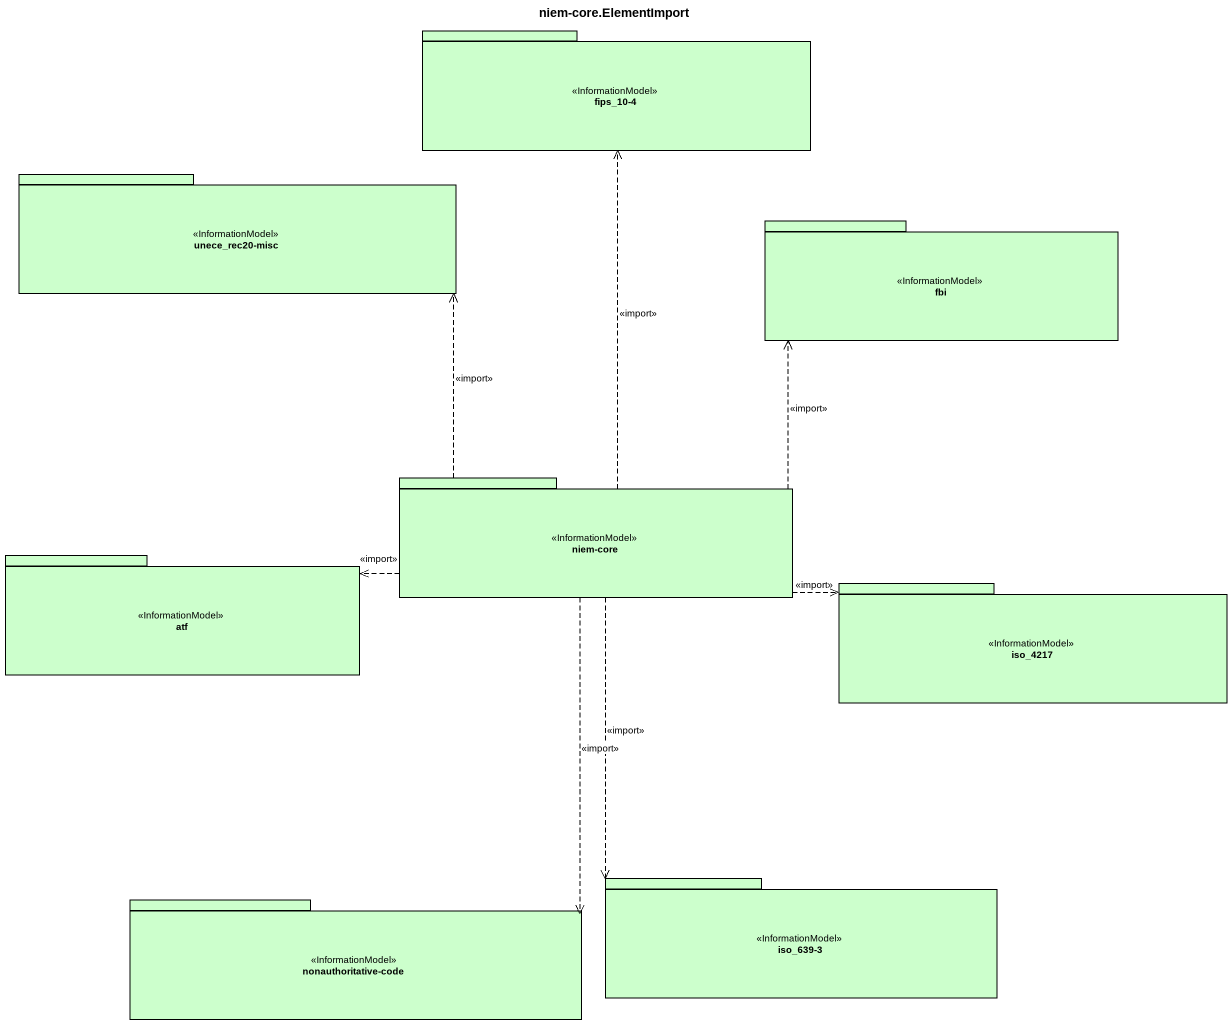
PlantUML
@startuml
title niem-core.ElementImport
package "fips_10-4" as fips_10_4 <<InformationModel>> #CCFFCC {
}
package "unece_rec20-misc" as unece_rec20_misc <<InformationModel>> #CCFFCC {
}
package fbi <<InformationModel>> #CCFFCC {
}
package "niem-core" as niem_core <<InformationModel>> #CCFFCC {
}
package atf <<InformationModel>> #CCFFCC {
}
package iso_4217 <<InformationModel>> #CCFFCC {
}
package "nonauthoritative-code" as nonauthoritative_code <<InformationModel>> #CCFFCC {
}
package "iso_639-3" as iso_639_3 <<InformationModel>> #CCFFCC {
}
niem_core .up.> fips_10_4 : <<import>>
niem_core .up.> unece_rec20_misc : <<import>>
niem_core .up.> fbi : <<import>>
niem_core .left.> atf : <<import>>
niem_core .right.> iso_4217 : <<import>>
niem_core ..> nonauthoritative_code : <<import>>
niem_core ..> iso_639_3 : <<import>>
@enduml
